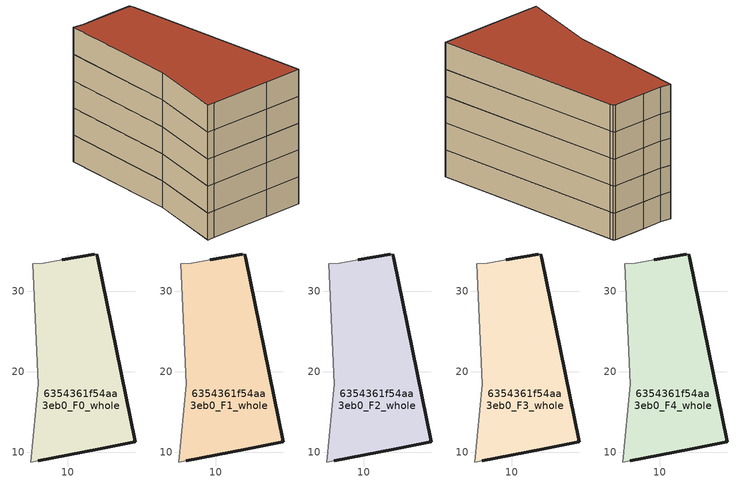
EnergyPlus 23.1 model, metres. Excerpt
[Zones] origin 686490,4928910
6354361f54aa3eb0_F0_whole
 floor ground (EU_floor_Construction): 18.41,11.28 13.72,34.1 13.62,34.6 13.32,34.65 9.34,33.91 6.98,33.47 5.65,33.41 6.35,18.42 5.4,8.78 6.33,8.95 13.74,10.38 z0
 wall outside (EU_wall_Construction): 13.62,34.6 13.72,34.1 18.41,11.28 13.74,10.38 6.33,8.95 / 9.34,33.91 13.32,34.65 z0:3
 wall adiabatic (EU_wall_Construction): 13.32,34.65 13.62,34.6 / 6.33,8.95 5.4,8.78 6.35,18.42 5.65,33.41 6.98,33.47 9.34,33.91 z0:3
6354361f54aa3eb0_F1_whole
 floor to 6354361f54aa3eb0_F0_whole (EU_floor_Construction): 18.41,11.28 13.72,34.1 13.62,34.6 13.32,34.65 9.34,33.91 6.98,33.47 5.65,33.41 6.35,18.42 5.4,8.78 6.33,8.95 13.74,10.38 z3
 wall outside (EU_wall_Construction): 13.62,34.6 13.72,34.1 18.41,11.28 13.74,10.38 6.33,8.95 / 9.34,33.91 13.32,34.65 z3:6
 wall adiabatic (EU_wall_Construction): 13.32,34.65 13.62,34.6 / 6.33,8.95 5.4,8.78 6.35,18.42 5.65,33.41 6.98,33.47 9.34,33.91 z3:6
6354361f54aa3eb0_F2_whole
 floor to 6354361f54aa3eb0_F1_whole (EU_floor_Construction): 18.41,11.28 13.72,34.1 13.62,34.6 13.32,34.65 9.34,33.91 6.98,33.47 5.65,33.41 6.35,18.42 5.4,8.78 6.33,8.95 13.74,10.38 z6
 wall outside (EU_wall_Construction): 13.62,34.6 13.72,34.1 18.41,11.28 13.74,10.38 6.33,8.95 / 9.34,33.91 13.32,34.65 z6:9
 wall adiabatic (EU_wall_Construction): 13.32,34.65 13.62,34.6 / 6.33,8.95 5.4,8.78 6.35,18.42 5.65,33.41 6.98,33.47 9.34,33.91 z6:9
6354361f54aa3eb0_F3_whole
 floor to 6354361f54aa3eb0_F2_whole (EU_floor_Construction): 18.41,11.28 13.72,34.1 13.62,34.6 13.32,34.65 9.34,33.91 6.98,33.47 5.65,33.41 6.35,18.42 5.4,8.78 6.33,8.95 13.74,10.38 z9
 wall outside (EU_wall_Construction): 13.62,34.6 13.72,34.1 18.41,11.28 13.74,10.38 6.33,8.95 / 9.34,33.91 13.32,34.65 z9:12
 wall adiabatic (EU_wall_Construction): 13.32,34.65 13.62,34.6 / 6.33,8.95 5.4,8.78 6.35,18.42 5.65,33.41 6.98,33.47 9.34,33.91 z9:12
6354361f54aa3eb0_F4_whole
 floor to 6354361f54aa3eb0_F3_whole (EU_floor_Construction): 18.41,11.28 13.72,34.1 13.62,34.6 13.32,34.65 9.34,33.91 6.98,33.47 5.65,33.41 6.35,18.42 5.4,8.78 6.33,8.95 13.74,10.38 z12
 wall outside (EU_wall_Construction): 13.62,34.6 13.72,34.1 18.41,11.28 13.74,10.38 6.33,8.95 / 9.34,33.91 13.32,34.65 z12:15
 wall adiabatic (EU_wall_Construction): 13.32,34.65 13.62,34.6 / 6.33,8.95 5.4,8.78 6.35,18.42 5.65,33.41 6.98,33.47 9.34,33.91 z12:15
 roof outside (EU_roof_Construction): 13.72,34.1 18.41,11.28 13.74,10.38 6.33,8.95 5.4,8.78 6.35,18.42 5.65,33.41 6.98,33.47 9.34,33.91 13.32,34.65 13.62,34.6 z15
[Building]
EU S2 Campaign: North Axis=0; Terrain=City; Solar Distribution=FullExterior
[Site:Location]
Bologna: Latitude=44.5; Longitude=11.25; Time Zone=1; Elevation=37
[SizingPeriod:WeatherFileDays]
AnnualSizingPeriod: Begin Month=1; Begin Day of Month=1; End Month=12; End Day of Month=31; Day of Week for Start Day=Monday; Use Weather File Daylight Saving Period=No; Use Weather File Rain and Snow Indicators=No
[MATERIAL]
EU_InternalMass_Material: Roughness=MediumRough; Thickness=0.1; Conductivity=1; Density=1800; Specific Heat=900; Thermal Absorptance=0.9; Solar Absorptance=0.7; Visible Absorptance=0.7
[MATERIAL:NOMASS] Roughness=MediumRough; Thermal Absorptance=0.9; Solar Absorptance=0.7; Visible Absorptance=0.7
Name | Thermal Resistance
EU_wall_NoMass | 0.905828
EU_roof_NoMass | 0.37593
EU_floor_NoMass | 0.67114
[CONSTRUCTION]
EU_wall_Construction: EU_wall_NoMass
EU_roof_Construction: EU_roof_NoMass
EU_floor_Construction: EU_floor_NoMass
EU_InternalMass_Construction: EU_InternalMass_Material
[ZONE] Type=1; Multiplier=1; Ceiling Height=autocalculate; Floor Area=autocalculate; Part of Total Floor Area=Yes
Name | Volume
6354361f54aa3eb0_F0_whole | 734.979
6354361f54aa3eb0_F1_whole; 6354361f54aa3eb0_F2_whole; 6354361f54aa3eb0_F3_whole; 6354361f54aa3eb0_F4_whole | 734.98
[INTERNALMASS] Construction=EU_InternalMass_Construction; Surface Area=244.993
Name | Zone or ZoneList
6354361f54aa3eb0_F0_whole_EU_InternalMass | 6354361f54aa3eb0_F0_whole
6354361f54aa3eb0_F1_whole_EU_InternalMass | 6354361f54aa3eb0_F1_whole
6354361f54aa3eb0_F2_whole_EU_InternalMass | 6354361f54aa3eb0_F2_whole
6354361f54aa3eb0_F3_whole_EU_InternalMass | 6354361f54aa3eb0_F3_whole
6354361f54aa3eb0_F4_whole_EU_InternalMass | 6354361f54aa3eb0_F4_whole
[OTHEREQUIPMENT] Fuel Type=Electricity; Design Level Calculation Method=Watts/Area; Power per Zone Floor Area=1; Fraction Latent=0; Fraction Radiant=0; Fraction Lost=0; Carbon Dioxide Generation Rate=0; EndUse Subcategory=EU_Step8_InternalGains
Name | Zone or ZoneList or Space or SpaceList | Schedule
EU_Step8_InternalGain_6354361f54aa3eb0_F0_whole_f000 | 6354361f54aa3eb0_F0_whole | EU_Step8_GainSchedule_6354361f54aa3eb0_F0_whole_f000
EU_Step8_InternalGain_6354361f54aa3eb0_F1_whole_f000 | 6354361f54aa3eb0_F1_whole | EU_Step8_GainSchedule_6354361f54aa3eb0_F1_whole_f000
EU_Step8_InternalGain_6354361f54aa3eb0_F2_whole_f000 | 6354361f54aa3eb0_F2_whole | EU_Step8_GainSchedule_6354361f54aa3eb0_F2_whole_f000
EU_Step8_InternalGain_6354361f54aa3eb0_F3_whole_f000 | 6354361f54aa3eb0_F3_whole | EU_Step8_GainSchedule_6354361f54aa3eb0_F3_whole_f000
EU_Step8_InternalGain_6354361f54aa3eb0_F4_whole_f000 | 6354361f54aa3eb0_F4_whole | EU_Step8_GainSchedule_6354361f54aa3eb0_F4_whole_f000
[ZONEVENTILATION:DESIGNFLOWRATE] Schedule=EU_AlwaysOn; Design Flow Rate Calculation Method=AirChanges/Hour; Air Changes per Hour=0.73129; Ventilation Type=Natural; Fan Pressure Rise=0; Fan Total Efficiency=1; Constant Term Coefficient=1; Temperature Term Coefficient=0; Velocity Term Coefficient=0; Velocity Squared Term Coefficient=0; Minimum Indoor Temperature=-100; Maximum Indoor Temperature=100; Delta Temperature=-100; Minimum Outdoor Temperature=-100; Maximum Outdoor Temperature=100; Maximum Wind Speed=40
Name | Zone or ZoneList or Space or SpaceList
EU_ConstantAir_6354361f54aa3eb0_F0_whole | 6354361f54aa3eb0_F0_whole
EU_ConstantAir_6354361f54aa3eb0_F1_whole | 6354361f54aa3eb0_F1_whole
EU_ConstantAir_6354361f54aa3eb0_F2_whole | 6354361f54aa3eb0_F2_whole
EU_ConstantAir_6354361f54aa3eb0_F3_whole | 6354361f54aa3eb0_F3_whole
EU_ConstantAir_6354361f54aa3eb0_F4_whole | 6354361f54aa3eb0_F4_whole
[HVACTEMPLATE:THERMOSTAT] Constant Heating Setpoint=20; Constant Cooling Setpoint=50
EU_HeatOnly_6354361f54aa3eb0_F0_whole; EU_HeatOnly_6354361f54aa3eb0_F1_whole; EU_HeatOnly_6354361f54aa3eb0_F2_whole; EU_HeatOnly_6354361f54aa3eb0_F3_whole; EU_HeatOnly_6354361f54aa3eb0_F4_whole
[HVACTEMPLATE:ZONE:IDEALLOADSAIRSYSTEM] System Availability Schedule=EU_AlwaysOn; Maximum Heating Supply Air Temperature=50; Minimum Cooling Supply Air Temperature=13; Maximum Heating Supply Air Humidity Ratio=0.0156; Minimum Cooling Supply Air Humidity Ratio=0.0077; Heating Limit=NoLimit; Cooling Limit=NoLimit; Heating Availability Schedule=EU_AlwaysOn; Cooling Availability Schedule=EU_CoolingOff; Dehumidification Control Type=ConstantSensibleHeatRatio; Cooling Sensible Heat Ratio=0.7; Dehumidification Setpoint=60; Humidification Control Type=None; Humidification Setpoint=30; Outdoor Air Method=None; Outdoor Air Flow Rate per Person=0.00944; Outdoor Air Flow Rate per Zone Floor Area=0; Outdoor Air Flow Rate per Zone=0; Demand Controlled Ventilation Type=None; Outdoor Air Economizer Type=NoEconomizer; Heat Recovery Type=None; Sensible Heat Recovery Effectiveness=0.7; Latent Heat Recovery Effectiveness=0.65
Name | Template Thermostat
6354361f54aa3eb0_F0_whole | EU_HeatOnly_6354361f54aa3eb0_F0_whole
6354361f54aa3eb0_F1_whole | EU_HeatOnly_6354361f54aa3eb0_F1_whole
6354361f54aa3eb0_F2_whole | EU_HeatOnly_6354361f54aa3eb0_F2_whole
6354361f54aa3eb0_F3_whole | EU_HeatOnly_6354361f54aa3eb0_F3_whole
6354361f54aa3eb0_F4_whole | EU_HeatOnly_6354361f54aa3eb0_F4_whole
[SIZING:ZONE] Zone Cooling Design Supply Air Temperature Input Method=SupplyAirTemperature; Zone Cooling Design Supply Air Temperature=13; Zone Heating Design Supply Air Temperature Input Method=SupplyAirTemperature; Zone Heating Design Supply Air Temperature=50; Zone Cooling Design Supply Air Humidity Ratio=0.008; Zone Heating Design Supply Air Humidity Ratio=0.008; Cooling Design Air Flow Method=DesignDay; Cooling Design Air Flow Rate=0; Cooling Minimum Air Flow per Zone Floor Area=0.000762; Cooling Minimum Air Flow=0; Cooling Minimum Air Flow Fraction=0.2; Heating Design Air Flow Method=DesignDay; Heating Design Air Flow Rate=0; Heating Maximum Air Flow per Zone Floor Area=0.002032; Heating Maximum Air Flow=0.141576; Heating Maximum Air Flow Fraction=0.3; Account for Dedicated Outdoor Air System=No; Dedicated Outdoor Air System Control Strategy=NeutralSupplyAir; Dedicated Outdoor Air Low Setpoint Temperature for Design=autosize; Dedicated Outdoor Air High Setpoint Temperature for Design=autosize; Zone Load Sizing Method=Sensible Load Only No Latent Load; Zone Latent Cooling Design Supply Air Humidity Ratio Input Method=HumidityRatioDifference; Zone Cooling Design Supply Air Humidity Ratio Difference=0.005; Zone Latent Heating Design Supply Air Humidity Ratio Input Method=HumidityRatioDifference; Zone Humidification Design Supply Air Humidity Ratio Difference=0.005
6354361f54aa3eb0_F0_whole; 6354361f54aa3eb0_F1_whole; 6354361f54aa3eb0_F2_whole; 6354361f54aa3eb0_F3_whole; 6354361f54aa3eb0_F4_whole
[SCHEDULE:CONSTANT]
Name | Hourly Value
EU_AlwaysOn | 1
EU_CoolingOff | 0
[SCHEDULE:FILE] Column Number=1; Rows to Skip at Top=0; Number of Hours of Data=8760; Column Separator=Comma; Interpolate to Timestep=No; Minutes per Item=60; Adjust Schedule for Daylight Savings=Yes
Name | File
EU_Step8_GainSchedule_6354361f54aa3eb0_F0_whole_f000 | ../../schedules/6354361f54aa3eb0/6354361f54aa3eb0_F0_whole_f000_gain.csv
EU_Step8_GainSchedule_6354361f54aa3eb0_F1_whole_f000 | ../../schedules/6354361f54aa3eb0/6354361f54aa3eb0_F1_whole_f000_gain.csv
EU_Step8_GainSchedule_6354361f54aa3eb0_F2_whole_f000 | ../../schedules/6354361f54aa3eb0/6354361f54aa3eb0_F2_whole_f000_gain.csv
EU_Step8_GainSchedule_6354361f54aa3eb0_F3_whole_f000 | ../../schedules/6354361f54aa3eb0/6354361f54aa3eb0_F3_whole_f000_gain.csv
EU_Step8_GainSchedule_6354361f54aa3eb0_F4_whole_f000 | ../../schedules/6354361f54aa3eb0/6354361f54aa3eb0_F4_whole_f000_gain.csv
